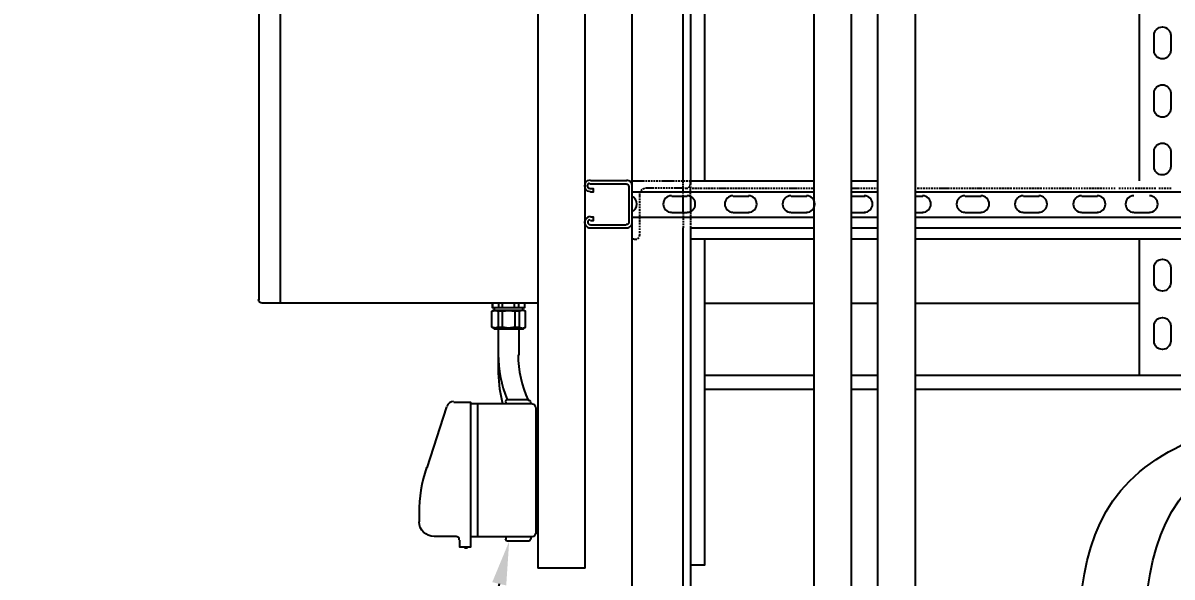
# Model space of a CAD drawing. Header units: feet. Extents: x -159 to 1687, y 0 to 1556.
# Drawn here: x 1292.55 to 1332.07, y 1032.02 to 1051.08 of the extents above; entities that cross this region are included whole.
import ezdxf
from ezdxf import colors
from ezdxf.entities.mleader import LeaderData, LeaderLine
from ezdxf.math import Vec2, Vec3

# ---------------------------------------------------------------- set-up
doc = ezdxf.new("R2010")
doc.units = ezdxf.units.FT
doc.header["$MEASUREMENT"] = 0
for name, color, linetype in [('G-ANNO-TEXT', 1, 'Continuous'), ('PDF8_LP_OBJ-Hidden', 7, 'Continuous'), ('PDF8_LP_OBJ-Misc', 7, 'Continuous')]:
    doc.layers.add(name, color=color, linetype=linetype)
doc.styles.add('NEI-A', font='arial.ttf')

msp = doc.modelspace()

# ---------------------------------------------------------------- linework, layer by layer
at = {"layer": 'G-ANNO-TEXT'}
for points in [[(1330.39041, 1009.92973), (1330.39041, 1018.64412), (1330.60575, 1035.31979), (1338.68036, 1038.22458), (1345.89372, 1040.05353), (1350.20019, 1045.54037), (1350.4155, 1048.66033)], [(1332.65128, 1009.92973), (1332.65128, 1018.64412), (1332.86662, 1035.31979), (1340.94123, 1038.22458), (1348.15459, 1040.05353), (1352.46106, 1045.54037), (1352.67637, 1048.66033)]]:
    msp.add_spline(points, degree=3, dxfattribs=at)
at = {"layer": 'PDF8_LP_OBJ-Hidden', "lineweight": 25}
for points in [[(1313.50293, 1045.59701), (1313.50293, 1045.65224), (1313.55816, 1045.65224)], [(1313.57657, 1045.65224), (1313.65021, 1045.65224)], [(1313.66862, 1045.65224), (1313.74226, 1045.65224)], [(1313.76067, 1045.65224), (1313.8343, 1045.65224)], [(1313.85271, 1045.65224), (1313.92635, 1045.65224)], [(1313.96317, 1045.65224), (1314.0184, 1045.65224)], [(1314.05522, 1045.65224), (1314.11044, 1045.65224)], [(1314.14726, 1045.65224), (1314.20249, 1045.65224)], [(1314.23931, 1045.65224), (1314.29454, 1045.65224)], [(1314.33136, 1045.65224), (1314.38659, 1045.65224)], [(1314.42341, 1045.65224), (1314.47863, 1045.65224)], [(1314.51545, 1045.65224), (1314.58909, 1045.65224)], [(1314.6075, 1045.65224), (1314.68114, 1045.65224)], [(1314.69955, 1045.65224), (1314.77318, 1045.65224)], [(1314.79159, 1045.65224), (1314.86523, 1045.65224)], [(1314.88364, 1045.65224), (1314.95728, 1045.65224)], [(1314.9941, 1045.65224), (1315.04933, 1045.65224)], [(1315.08614, 1045.65224), (1315.14137, 1045.65224)], [(1315.17819, 1045.65224), (1315.23342, 1045.65224)], [(1315.25183, 1045.5786), (1315.25183, 1045.65224)], [(1315.27024, 1045.65224), (1315.32547, 1045.65224)], [(1315.36229, 1045.65224), (1315.41751, 1045.65224)], [(1315.45433, 1045.65224), (1315.50956, 1045.65224)], [(1315.50956, 1045.5786), (1315.50956, 1045.65224)], [(1313.50293, 1045.50497), (1313.50293, 1045.5786)], [(1313.50293, 1045.41292), (1313.50293, 1045.46815)], [(1313.50293, 1045.32087), (1313.50293, 1045.3761)], [(1313.50293, 1045.22883), (1313.50293, 1045.28405)], [(1313.50293, 1045.13678), (1313.50293, 1045.19201)], [(1313.77908, 1045.28405), (1313.77908, 1045.26564), (1313.76067, 1045.22883), (1313.76067, 1045.21042)], [(1313.76067, 1045.19201), (1313.76067, 1045.08155)], [(1313.85271, 1045.33928), (1313.8343, 1045.33928), (1313.81589, 1045.30246), (1313.79748, 1045.30246)], [(1313.92635, 1045.39451), (1313.90794, 1045.3761), (1313.87112, 1045.35769)], [(1314.07363, 1045.39451), (1313.96317, 1045.39451)], [(1314.16567, 1045.39451), (1314.09204, 1045.39451)], [(1314.25772, 1045.39451), (1314.18408, 1045.39451)], [(1314.34977, 1045.39451), (1314.29454, 1045.39451)], [(1314.44181, 1045.39451), (1314.38659, 1045.39451)], [(1314.53386, 1045.39451), (1314.47863, 1045.39451)], [(1314.62591, 1045.39451), (1314.57068, 1045.39451)], [(1314.71796, 1045.39451), (1314.66273, 1045.39451)], [(1314.81, 1045.39451), (1314.75477, 1045.39451)], [(1314.90205, 1045.39451), (1314.84682, 1045.39451)], [(1315.01251, 1045.39451), (1314.93887, 1045.39451)], [(1315.10455, 1045.39451), (1315.03092, 1045.39451)], [(1315.1966, 1045.39451), (1315.12296, 1045.39451)], [(1315.28865, 1045.39451), (1315.21501, 1045.39451)], [(1315.25183, 1045.48656), (1315.25183, 1045.56019)], [(1315.25183, 1045.39451), (1315.25183, 1045.46815)], [(1315.25183, 1045.30246), (1315.25183, 1045.3761)], [(1315.25183, 1045.21042), (1315.25183, 1045.26564)], [(1315.32547, 1045.39451), (1315.41751, 1045.39451)], [(1315.43592, 1045.41292), (1315.47274, 1045.44974), (1315.49115, 1045.44974)], [(1315.50956, 1045.52338), (1315.49115, 1045.50497), (1315.49115, 1045.48656)], [(1315.50956, 1045.48656), (1315.50956, 1045.56019)], [(1315.50956, 1045.44974), (1315.50956, 1045.39451), (1315.52797, 1045.39451)], [(1315.50956, 1045.30246), (1315.50956, 1045.35769)], [(1315.50956, 1045.19201), (1315.50956, 1045.26564)], [(1315.56479, 1045.39451), (1315.63843, 1045.39451)], [(1315.65684, 1045.39451), (1315.73047, 1045.39451)], [(1315.74888, 1045.39451), (1315.82252, 1045.39451)], [(1315.84093, 1045.39451), (1315.91457, 1045.39451)], [(1315.95139, 1045.39451), (1316.00662, 1045.39451)], [(1316.0228, 1045.39451), (1316.09643, 1045.39451)], [(1316.11484, 1045.39451), (1316.18848, 1045.39451)], [(1316.20689, 1045.39451), (1316.28053, 1045.39451)], [(1316.29894, 1045.39451), (1316.37258, 1045.39451)], [(1316.40939, 1045.39451), (1316.46462, 1045.39451)], [(1316.48871, 1045.39451), (1316.56235, 1045.39451)], [(1316.58076, 1045.39451), (1316.6544, 1045.39451)], [(1316.67281, 1045.39451), (1316.74644, 1045.39451)], [(1316.76485, 1045.39451), (1316.83849, 1045.39451)], [(1316.87531, 1045.39451), (1316.93054, 1045.39451)], [(1316.94862, 1045.39451), (1317.02226, 1045.39451)], [(1317.04067, 1045.39451), (1317.11431, 1045.39451)], [(1317.13272, 1045.39451), (1317.20635, 1045.39451)], [(1317.22476, 1045.39451), (1317.2984, 1045.39451)], [(1317.32409, 1045.39451), (1317.39045, 1045.39451)], [(1317.41614, 1045.39451), (1317.47136, 1045.39451)], [(1317.50818, 1045.39451), (1317.56341, 1045.39451)], [(1317.60023, 1045.39451), (1317.65546, 1045.39451)], [(1317.69228, 1045.39451), (1317.74751, 1045.39451)], [(1317.78433, 1045.39451), (1317.83955, 1045.39451)], [(1317.87637, 1045.39451), (1317.95001, 1045.39451)], [(1317.96842, 1045.39451), (1318.04206, 1045.39451)], [(1318.06047, 1045.39451), (1318.1341, 1045.39451)], [(1318.15251, 1045.39451), (1318.22615, 1045.39451)], [(1318.26297, 1045.39451), (1318.3182, 1045.39451)], [(1318.35502, 1045.39451), (1318.41025, 1045.39451)], [(1318.44706, 1045.39451), (1318.50229, 1045.39451)], [(1318.53911, 1045.39451), (1318.59434, 1045.39451)], [(1318.63116, 1045.39451), (1318.68639, 1045.39451)], [(1318.72321, 1045.39451), (1318.77843, 1045.39451)], [(1318.81525, 1045.39451), (1318.87048, 1045.39451)], [(1318.9073, 1045.39451), (1318.98094, 1045.39451)], [(1318.99935, 1045.39451), (1319.07298, 1045.39451)], [(1319.09139, 1045.39451), (1319.16503, 1045.39451)], [(1319.18344, 1045.39451), (1319.25708, 1045.39451)], [(1319.2939, 1045.39451), (1319.34913, 1045.39451)], [(1319.38595, 1045.39451), (1319.44117, 1045.39451)], [(1319.47799, 1045.39451), (1319.53322, 1045.39451)], [(1319.57004, 1045.39451), (1319.62527, 1045.39451)], [(1319.66209, 1045.39451), (1319.71731, 1045.39451)], [(1321.0612, 1045.39451), (1321.13484, 1045.39451)], [(1321.15325, 1045.39451), (1321.22689, 1045.39451)], [(1321.2453, 1045.39451), (1321.31893, 1045.39451)], [(1321.35575, 1045.39451), (1321.41098, 1045.39451)], [(1321.4478, 1045.39451), (1321.50303, 1045.39451)], [(1321.53985, 1045.39451), (1321.59508, 1045.39451)], [(1321.63189, 1045.39451), (1321.68712, 1045.39451)], [(1321.72394, 1045.39451), (1321.77917, 1045.39451)], [(1321.81599, 1045.39451), (1321.87122, 1045.39451)], [(1321.90804, 1045.39451), (1321.96326, 1045.39451)], [(1323.30715, 1045.39451), (1323.38079, 1045.39451)], [(1323.41761, 1045.39451), (1323.47284, 1045.39451)], [(1323.50966, 1045.39451), (1323.56488, 1045.39451)], [(1323.6017, 1045.39451), (1323.65693, 1045.39451)], [(1323.69375, 1045.39451), (1323.74898, 1045.39451)], [(1323.7858, 1045.39451), (1323.84103, 1045.39451)], [(1323.87784, 1045.39451), (1323.93307, 1045.39451)], [(1323.96989, 1045.39451), (1324.02512, 1045.39451)], [(1324.06194, 1045.39451), (1324.13558, 1045.39451)], [(1324.15399, 1045.39451), (1324.22762, 1045.39451)], [(1324.24603, 1045.39451), (1324.31967, 1045.39451)], [(1324.33808, 1045.39451), (1324.41172, 1045.39451)], [(1324.44854, 1045.39451), (1324.50377, 1045.39451)], [(1324.54058, 1045.39451), (1324.59581, 1045.39451)], [(1324.63263, 1045.39451), (1324.68786, 1045.39451)], [(1324.72468, 1045.39451), (1324.77991, 1045.39451)], [(1324.81673, 1045.39451), (1324.87195, 1045.39451)], [(1324.90877, 1045.39451), (1324.964, 1045.39451)], [(1325.00082, 1045.39451), (1325.05605, 1045.39451)], [(1325.09287, 1045.39451), (1325.1665, 1045.39451)], [(1325.18491, 1045.39451), (1325.25855, 1045.39451)], [(1325.27696, 1045.39451), (1325.3506, 1045.39451)], [(1325.36901, 1045.39451), (1325.44265, 1045.39451)], [(1325.46106, 1045.39451), (1325.53469, 1045.39451)], [(1325.57151, 1045.39451), (1325.62674, 1045.39451)], [(1325.66356, 1045.39451), (1325.71879, 1045.39451)], [(1325.75561, 1045.39451), (1325.81083, 1045.39451)], [(1325.84765, 1045.39451), (1325.90288, 1045.39451)], [(1325.9397, 1045.39451), (1325.99493, 1045.39451)], [(1326.03175, 1045.39451), (1326.08698, 1045.39451)], [(1326.12379, 1045.39451), (1326.19743, 1045.39451)], [(1326.21584, 1045.39451), (1326.28948, 1045.39451)], [(1326.30789, 1045.39451), (1326.38153, 1045.39451)], [(1326.39994, 1045.39451), (1326.47357, 1045.39451)], [(1326.49198, 1045.39451), (1326.56562, 1045.39451)], [(1326.60244, 1045.39451), (1326.65767, 1045.39451)], [(1326.69449, 1045.39451), (1326.74972, 1045.39451)], [(1326.78653, 1045.39451), (1326.84176, 1045.39451)], [(1326.87858, 1045.39451), (1326.93381, 1045.39451)], [(1326.97063, 1045.39451), (1327.02586, 1045.39451)], [(1327.06268, 1045.39451), (1327.1179, 1045.39451)], [(1327.15472, 1045.39451), (1327.22836, 1045.39451)], [(1327.24677, 1045.39451), (1327.32041, 1045.39451)], [(1327.33882, 1045.39451), (1327.41245, 1045.39451)], [(1327.43086, 1045.39451), (1327.5045, 1045.39451)], [(1327.52291, 1045.39451), (1327.59655, 1045.39451)], [(1327.63337, 1045.39451), (1327.6886, 1045.39451)], [(1327.72541, 1045.39451), (1327.78064, 1045.39451)], [(1327.81746, 1045.39451), (1327.87269, 1045.39451)], [(1327.90951, 1045.39451), (1327.96474, 1045.39451)], [(1328.00156, 1045.39451), (1328.05678, 1045.39451)], [(1328.0936, 1045.39451), (1328.14883, 1045.39451)], [(1328.18565, 1045.39451), (1328.25929, 1045.39451)], [(1328.2777, 1045.39451), (1328.35134, 1045.39451)], [(1328.36974, 1045.39451), (1328.44338, 1045.39451)], [(1328.46179, 1045.39451), (1328.53543, 1045.39451)], [(1328.55384, 1045.39451), (1328.62748, 1045.39451)], [(1328.6643, 1045.39451), (1328.71952, 1045.39451)], [(1328.75634, 1045.39451), (1328.81157, 1045.39451)], [(1328.84839, 1045.39451), (1328.90362, 1045.39451)], [(1328.94044, 1045.39451), (1328.99567, 1045.39451)], [(1329.03248, 1045.39451), (1329.08771, 1045.39451)], [(1329.12453, 1045.39451), (1329.17976, 1045.39451)], [(1329.21658, 1045.39451), (1329.29022, 1045.39451)], [(1329.30863, 1045.39451), (1329.38226, 1045.39451)], [(1329.40067, 1045.39451), (1329.47431, 1045.39451)], [(1329.49272, 1045.39451), (1329.56636, 1045.39451)], [(1329.58477, 1045.39451), (1329.6584, 1045.39451)], [(1329.69522, 1045.39451), (1329.75045, 1045.39451)], [(1329.78727, 1045.39451), (1329.8425, 1045.39451)], [(1329.87932, 1045.39451), (1329.93455, 1045.39451)], [(1329.97136, 1045.39451), (1330.02659, 1045.39451)], [(1330.06341, 1045.39451), (1330.11864, 1045.39451)], [(1330.24525, 1045.39451), (1330.30048, 1045.39451)], [(1330.3373, 1045.39451), (1330.39253, 1045.39451)], [(1330.42934, 1045.39451), (1330.48457, 1045.39451)], [(1330.52139, 1045.39451), (1330.57662, 1045.39451)], [(1330.61344, 1045.39451), (1330.66867, 1045.39451)], [(1330.70549, 1045.39451), (1330.76071, 1045.39451)], [(1330.79753, 1045.39451), (1330.87117, 1045.39451)], [(1330.88958, 1045.39451), (1330.96322, 1045.39451)], [(1330.98163, 1045.39451), (1331.05527, 1045.39451)], [(1331.07367, 1045.39451), (1331.14731, 1045.39451)], [(1331.18413, 1045.39451), (1331.23936, 1045.39451)], [(1331.27618, 1045.39451), (1331.33141, 1045.39451)], [(1331.36823, 1045.39451), (1331.42345, 1045.39451)], [(1331.46027, 1045.39451), (1331.5155, 1045.39451)], [(1331.61781, 1045.39451), (1331.67304, 1045.39451)], [(1331.70986, 1045.39451), (1331.76508, 1045.39451)], [(1331.8019, 1045.39451), (1331.85713, 1045.39451)], [(1331.89395, 1045.39451), (1331.94918, 1045.39451)], [(1331.986, 1045.39451), (1332.04122, 1045.39451)], [(1313.50293, 1045.04473), (1313.50293, 1045.09996)], [(1313.50293, 1044.95268), (1313.50293, 1045.00791)], [(1313.50293, 1044.84223), (1313.50293, 1044.91586)], [(1313.50293, 1044.75018), (1313.50293, 1044.82382)], [(1313.76067, 1045.04473), (1313.76067, 1044.9895)], [(1313.76067, 1044.95268), (1313.76067, 1044.89746)], [(1313.76067, 1044.86064), (1313.76067, 1044.80541)], [(1315.25183, 1045.11837), (1315.25183, 1045.1736)], [(1315.50956, 1045.09996), (1315.50956, 1045.1736)], [(1313.50293, 1044.65813), (1313.50293, 1044.73177)], [(1313.50293, 1044.56609), (1313.50293, 1044.63972)], [(1313.50293, 1044.47404), (1313.50293, 1044.54768)], [(1313.50293, 1044.38199), (1313.50293, 1044.43722)], [(1313.76067, 1044.76859), (1313.76067, 1044.71336)], [(1313.76067, 1044.67654), (1313.76067, 1044.62131)], [(1313.76067, 1044.5845), (1313.76067, 1044.52927)], [(1313.76067, 1044.49245), (1313.76067, 1044.41881)], [(1313.76067, 1044.4004), (1313.76067, 1044.32676)], [(1315.25183, 1044.54768), (1315.25183, 1044.49245)], [(1315.25183, 1044.45563), (1315.25183, 1044.4004)], [(1315.50956, 1044.56609), (1315.50956, 1044.49245)], [(1315.50956, 1044.47404), (1315.50956, 1044.4004)], [(1313.50293, 1044.28994), (1313.50293, 1044.34517)], [(1313.50293, 1044.1979), (1313.50293, 1044.25313)], [(1313.50293, 1044.10585), (1313.50293, 1044.16108)], [(1313.50293, 1044.0138), (1313.50293, 1044.06903)], [(1313.76067, 1044.30835), (1313.76067, 1044.23472)], [(1313.76067, 1044.21631), (1313.76067, 1044.14267)], [(1313.76067, 1044.10585), (1313.76067, 1044.05062)], [(1313.76067, 1044.0138), (1313.76067, 1043.95857)], [(1315.25183, 1044.36358), (1315.25183, 1044.30835)], [(1315.25183, 1044.27154), (1315.25183, 1044.21631)], [(1315.25183, 1044.17949), (1315.25183, 1044.12426)], [(1315.25183, 1044.08744), (1315.25183, 1044.03221)], [(1315.50956, 1044.38199), (1315.50956, 1044.30835)], [(1315.50956, 1044.28994), (1315.50956, 1044.21631)], [(1315.50956, 1044.1979), (1315.50956, 1044.12426)], [(1315.50956, 1044.08744), (1315.50956, 1044.03221)], [(1313.50293, 1043.92176), (1313.50293, 1043.97698)], [(1313.50293, 1043.8113), (1313.50293, 1043.88494)], [(1313.50293, 1043.71925), (1313.50293, 1043.79289)], [(1313.55816, 1043.64561), (1313.50293, 1043.64561), (1313.50293, 1043.70084)], [(1313.57657, 1043.64561), (1313.66862, 1043.64561)], [(1313.68703, 1043.66402), (1313.70544, 1043.68243), (1313.72385, 1043.68243), (1313.74226, 1043.70084)], [(1313.76067, 1043.82971), (1313.76067, 1043.77448), (1313.74226, 1043.75607), (1313.74226, 1043.73766)], [(1313.76067, 1043.92176), (1313.76067, 1043.86653)]]:
    msp.add_lwpolyline(points, dxfattribs=at)
at = {"layer": 'PDF8_LP_OBJ-Misc', "lineweight": 25}
for p, q in [((1301.40794, 1041.44273), (1301.40794, 1073.4199)), ((1336.37667, 1043.64561), (1323.24435, 1043.64561)), ((1310.06037, 1037.98176), (1307.94329, 1037.98176))]:
    msp.add_line(p, q, dxfattribs=at)
for points in [[(1311.8829, 1032.32336), (1311.8829, 1093.13532), (1310.26288, 1093.13532), (1310.26288, 1032.32336)], [(1315.50956, 1044.03221), (1315.50956, 1009.66182), (1313.50293, 1009.66182), (1313.50293, 1085.63751)], [(1300.67156, 1041.55319), (1300.67156, 1073.30945)], [(1315.25183, 1045.65224), (1315.25183, 1064.02485)], [(1315.50956, 1064.02485), (1315.50956, 1045.52338)], [(1316.00662, 1045.65224), (1316.00662, 1064.02485)], [(1330.93666, 1064.02485), (1330.93666, 1045.65224)], [(1319.7612, 1009.5725), (1319.7612, 1056.8523)], [(1321.04986, 1009.56986), (1321.04986, 1056.8523)], [(1321.95569, 1009.5725), (1321.95569, 1056.8523)], [(1323.24435, 1009.57632), (1323.24435, 1056.8523)], [(1313.31884, 1045.65224), (1312.067, 1045.65224)], [(1315.50956, 1045.65224), (1319.7612, 1045.65224)], [(1321.04986, 1045.65224), (1321.95569, 1045.65224)], [(1312.067, 1045.26564), (1312.17746, 1045.26564), (1312.17746, 1045.3761), (1312.04859, 1045.3761)], [(1313.50293, 1045.26564), (1319.7612, 1045.26564)], [(1321.04986, 1045.26564), (1321.95569, 1045.26564)], [(1323.24435, 1045.26564), (1336.37667, 1045.26564)], [(1314.86523, 1045.11837), (1315.3991, 1045.11837)], [(1315.25183, 1044.54768), (1315.25183, 1045.11837)], [(1315.50956, 1045.09996), (1315.50956, 1044.56609)], [(1316.97976, 1045.11837), (1317.51363, 1045.11837)], [(1318.97243, 1045.11837), (1319.50631, 1045.11837)], [(1321.04986, 1045.11837), (1321.51293, 1045.11837)], [(1323.24435, 1045.11837), (1323.50115, 1045.11837)], [(1324.9555, 1045.11837), (1325.50778, 1045.11837)], [(1326.96212, 1045.11837), (1327.496, 1045.11837)], [(1328.96875, 1045.11837), (1329.50262, 1045.11837)], [(1312.067, 1044.28994), (1312.17746, 1044.28994), (1312.17746, 1044.4004), (1312.067, 1044.4004)], [(1313.50293, 1044.4004), (1319.7612, 1044.4004)], [(1315.3991, 1044.54768), (1314.86523, 1044.54768)], [(1317.51363, 1044.54768), (1316.97976, 1044.54768)], [(1319.50631, 1044.54768), (1318.97243, 1044.54768)], [(1321.51293, 1044.54768), (1321.04986, 1044.54768)], [(1321.04986, 1044.4004), (1321.95569, 1044.4004)], [(1323.50115, 1044.54768), (1323.24435, 1044.54768)], [(1323.24435, 1044.4004), (1336.37667, 1044.4004)], [(1325.50778, 1044.54768), (1324.9555, 1044.54768)], [(1327.496, 1044.54768), (1326.96212, 1044.54768)], [(1329.50262, 1044.54768), (1328.96875, 1044.54768)], [(1331.2998, 1044.54768), (1330.76593, 1044.54768)], [(1313.30043, 1044.12426), (1312.067, 1044.12426)], [(1315.25183, 1009.66182), (1315.25183, 1044.03221)], [(1315.50956, 1044.03221), (1319.7612, 1044.03221)], [(1321.04986, 1044.03221), (1321.95569, 1044.03221)], [(1323.24435, 1044.03221), (1336.37667, 1044.03221)], [(1315.50956, 1032.43427), (1316.00662, 1032.43427), (1316.00662, 1043.64561)], [(1319.7612, 1043.64561), (1315.50956, 1043.64561)], [(1321.95569, 1043.64561), (1321.04986, 1043.64561)], [(1330.93666, 1043.64561), (1330.93666, 1038.96962)], [(1309.80264, 1041.44273), (1309.80264, 1041.27705), (1308.69807, 1041.27705), (1308.69807, 1041.44273)], [(1308.71648, 1041.27705), (1308.71648, 1041.44273)], [(1308.77171, 1041.185), (1308.77171, 1041.27705)], [(1308.91899, 1041.27705), (1308.91899, 1041.44273)], [(1309.04785, 1041.27705), (1309.04785, 1041.44273)], [(1309.45286, 1041.27705), (1309.45286, 1041.44273)], [(1309.60014, 1041.27705), (1309.60014, 1041.44273)], [(1309.74741, 1041.185), (1309.74741, 1041.27705)], [(1316.00662, 1041.43648), (1319.7612, 1041.43648)], [(1321.04986, 1041.43648), (1321.95569, 1041.43648)], [(1323.24435, 1041.43648), (1330.93666, 1041.43648)], [(1308.90058, 1040.61431), (1308.79012, 1040.57749), (1308.67966, 1040.61431), (1308.67966, 1041.16659), (1308.79012, 1041.185), (1308.90058, 1041.16659)], [(1309.83946, 1041.16659), (1309.729, 1041.185), (1309.61855, 1041.16659), (1309.61855, 1040.61431), (1309.729, 1040.57749), (1309.83946, 1040.61431), (1309.83946, 1041.16659), (1309.80264, 1041.185), (1308.71648, 1041.185), (1308.67966, 1041.16659)], [(1309.04785, 1041.16659), (1308.90058, 1041.16659), (1308.90058, 1040.61431), (1309.04785, 1040.61431)], [(1309.47127, 1040.61431), (1309.25036, 1040.57749), (1309.04785, 1040.61431), (1309.04785, 1041.16659), (1309.25036, 1041.185), (1309.47127, 1041.16659)], [(1309.61855, 1041.16659), (1309.47127, 1041.16659), (1309.47127, 1040.61431), (1309.61855, 1040.61431)], [(1308.67966, 1040.61431), (1308.7533, 1040.55908), (1309.76582, 1040.55908), (1309.83946, 1040.61431)], [(1308.90058, 1040.55908), (1308.90058, 1039.0311), (1308.91899, 1038.75496), (1308.9374, 1038.49722), (1309.04785, 1037.98176)], [(1309.60014, 1040.55908), (1309.60014, 1039.65702)], [(1315.99186, 1038.96962), (1319.7612, 1038.96962)], [(1321.04986, 1038.96962), (1321.95569, 1038.96962)], [(1323.24435, 1038.96962), (1336.37667, 1038.96962)], [(1319.7612, 1038.47257), (1316.00843, 1038.47257)], [(1321.95569, 1038.47257), (1321.04986, 1038.47257)], [(1336.37667, 1038.47257), (1323.24435, 1038.47257)], [(1306.45212, 1035.77263), (1307.13327, 1037.8713)], [(1307.3726, 1038.03699), (1307.94329, 1038.03699), (1307.94329, 1033.04803), (1307.5751, 1033.04803), (1307.5751, 1033.28736)], [(1308.18261, 1037.98176), (1308.18261, 1033.39781)], [(1309.15831, 1038.03699), (1309.15831, 1037.98176)], [(1310.02355, 1037.98176), (1310.02355, 1038.03699)], [(1310.18924, 1037.85289), (1310.18924, 1033.50827)], [(1310.18924, 1037.48471), (1310.26288, 1037.48471)], [(1310.18924, 1037.31902), (1310.26288, 1037.31902)], [(1306.19439, 1033.91328), (1306.19439, 1034.20783)], [(1310.26288, 1034.06055), (1310.18924, 1034.06055)], [(1310.26288, 1033.87646), (1310.18924, 1033.87646)], [(1309.15831, 1033.39781), (1309.15831, 1033.32418)], [(1310.02355, 1033.39781), (1310.02355, 1033.32418)], [(1307.81442, 1033.04803), (1307.81442, 1033.01122), (1307.75919, 1033.01122), (1307.75919, 1033.04803)], [(1311.8829, 1032.32336), (1310.26288, 1032.32336)]]:
    msp.add_lwpolyline(points, dxfattribs=at)
for points in [[(1332.02282, 1050.65961), (1332.02281, 1050.1339, -0.99636306), (1331.45212, 1050.12573), (1331.45212, 1050.65961, -0.99636306)], [(1332.02282, 1048.67139), (1332.02281, 1048.12727, -0.99636306), (1331.45212, 1048.1191), (1331.45212, 1048.67139, -0.99636306)], [(1332.02282, 1046.66476), (1332.02281, 1046.13905, -0.99636306), (1331.45212, 1046.13089), (1331.45212, 1046.66476, -0.99636306)], [(1332.02282, 1042.66992), (1332.02281, 1042.14421, -0.99636306), (1331.45212, 1042.13604), (1331.45212, 1042.66992, -0.99636306)], [(1332.02282, 1040.66329), (1332.02281, 1040.13758, -0.99636306), (1331.45212, 1040.12941), (1331.45212, 1040.66329, -0.99636306)]]:
    msp.add_lwpolyline(points, format="xyb", close=True, dxfattribs=at)
for points in [[(1313.50293, 1045.46815, 0.41421357), (1313.30963, 1045.67065)], [(1312.04859, 1045.54179), (1313.29123, 1045.54179, -0.41421409), (1313.39248, 1045.43133), (1313.39248, 1044.23472, -0.41421409), (1313.29123, 1044.14267)], [(1312.05779, 1044.41881, 1.00000002), (1312.067, 1044.03221), (1313.31884, 1044.03221, 0.41421357), (1313.50293, 1044.21631)], [(1310.26288, 1041.44273), (1300.78202, 1041.44273, -0.41421346), (1300.65316, 1041.56239)], [(1309.58173, 1039.66622, 0.1107523), (1309.93168, 1038.10572, -0.41421429), (1310.00514, 1038.04619)], [(1309.94991, 1038.11063), (1309.21354, 1038.11063, 0.41421429), (1309.1399, 1038.04619)], [(1310.06037, 1037.98176, -0.41421346), (1310.17083, 1037.8621)], [(1307.55669, 1033.29656, 0.41421346), (1307.44623, 1033.41622), (1306.69145, 1033.41622, -0.41421355), (1306.17598, 1033.92248)], [(1309.1399, 1033.33338, 0.41421429), (1309.21354, 1033.26895), (1309.94991, 1033.26895, 0.41421429), (1310.00514, 1033.33338)], [(1310.17083, 1033.51748, -0.41421346), (1310.06037, 1033.39781)]]:
    msp.add_lwpolyline(points, format="xyb", dxfattribs=at)
for centre, radius, start, end in [((1312.05779, 1045.47735), 0.1933, 89.999999, 270.000001), ((1312.03938, 1045.47735), 0.08284, 90.000022, 269.999978), ((1313.38327, 1044.85143), 0.28535, 292.044058, 67.955942), ((1314.85603, 1044.85143), 0.28535, 90.208761, 269.791239), ((1315.3899, 1044.85143), 0.28535, 270.208761, 89.791239), ((1316.97055, 1044.85143), 0.28535, 90.208761, 269.791239), ((1317.50443, 1044.85143), 0.28535, 270.208761, 89.791239), ((1318.96323, 1044.85143), 0.28535, 90.208761, 269.791239), ((1319.4971, 1044.85143), 0.28535, 270.208761, 89.791239), ((1321.48532, 1044.85143), 0.28535, 270.208761, 89.791239), ((1323.49195, 1044.85143), 0.28535, 270.208761, 89.791239), ((1324.94629, 1044.85143), 0.28535, 90.208761, 269.791239), ((1325.49857, 1044.85143), 0.28535, 270.208761, 89.791239), ((1326.95292, 1044.85143), 0.28535, 90.208761, 269.791239), ((1327.48679, 1044.85143), 0.28535, 270.208761, 89.791239), ((1328.95955, 1044.85143), 0.28535, 90.208761, 269.791239), ((1329.49342, 1044.85143), 0.28535, 270.208761, 89.791239), ((1330.75672, 1044.85143), 0.28535, 90.208761, 269.791239), ((1331.2906, 1044.85143), 0.28535, 270.208761, 89.791239), ((1312.05779, 1044.22551), 0.08284, 90.000022, 269.999978), ((1312.90462, 1039.64781), 4.00405, 179.516596, 202.351697), ((1307.36339, 1037.80687), 0.24853, 89.999972, 161.74075), ((1311.17413, 1034.21703), 4.99814, 161.740689, 180.000017)]:
    msp.add_arc(centre, radius, start, end, dxfattribs=at)

# ---------------------------------------------------------------- next in the draw order: leaders
at = {"layer": 'G-ANNO-TEXT'}
ml = msp.add_multileader_mtext('Standard', dxfattribs=at)
ml.set_content('RECEPTACLE', color=256, style='NEI-A')
ml.set_leader_properties()
ml.build(insert=Vec2(0, 0))
ml.multileader.update_dxf_attribs({"dogleg_length": 0.0625, "arrow_head_size": 1.5})
ctx = ml.context
ctx.base_point, ctx.char_height, ctx.arrow_head_size, ctx.landing_gap_size, ctx.plane_origin = Vec3(1293.11617, 1023.44697), 1.2, 1.5, 1.08, Vec3(1284.30165, 1011.89948)
ctx.text_align_type = 2
notes = []
notes.append((ctx, [(1, (1, 1, 0), (1306.98333, 1023.44697), (-1, 0), 0.75, [(0, [(1309.27297, 1033.24643)], 0, [])])]))
ctx.mtext.insert, ctx.mtext.width, ctx.mtext.alignment, ctx.mtext.flow_direction = Vec3(1305.15333, 1024.0572), 12, 3, 5
ctx.mtext.has_bg_fill, ctx.mtext.bg_color, ctx.mtext.bg_scale_factor, ctx.mtext.bg_transparency, ctx.mtext.use_window_bg_color = 1, -1027028792, 1.5, 0, 1
for ctx, leaders in notes:
    for number, flags, end, landing, length, lines in leaders:
        leader = LeaderData()
        leader.index, (leader.has_last_leader_line, leader.has_dogleg_vector, leader.attachment_direction) = number, flags
        leader.last_leader_point, leader.dogleg_vector, leader.dogleg_length = Vec3(end), Vec3(landing), length
        for number, points, colour, breaks in lines:
            line = LeaderLine()
            line.index, line.vertices, line.color, line.breaks = number, Vec3.list(points), colors.encode_raw_color(colour), breaks
            leader.lines.append(line)
        ctx.leaders.append(leader)

# ---------------------------------------------------------------- next in the draw order: linework, layer by layer
at = {"layer": 'PDF8_LP_OBJ-Misc', "lineweight": 25}
msp.add_line((1310.06037, 1033.39781), (1307.94329, 1033.39781), dxfattribs=at)

doc.saveas('drawing.dxf')
